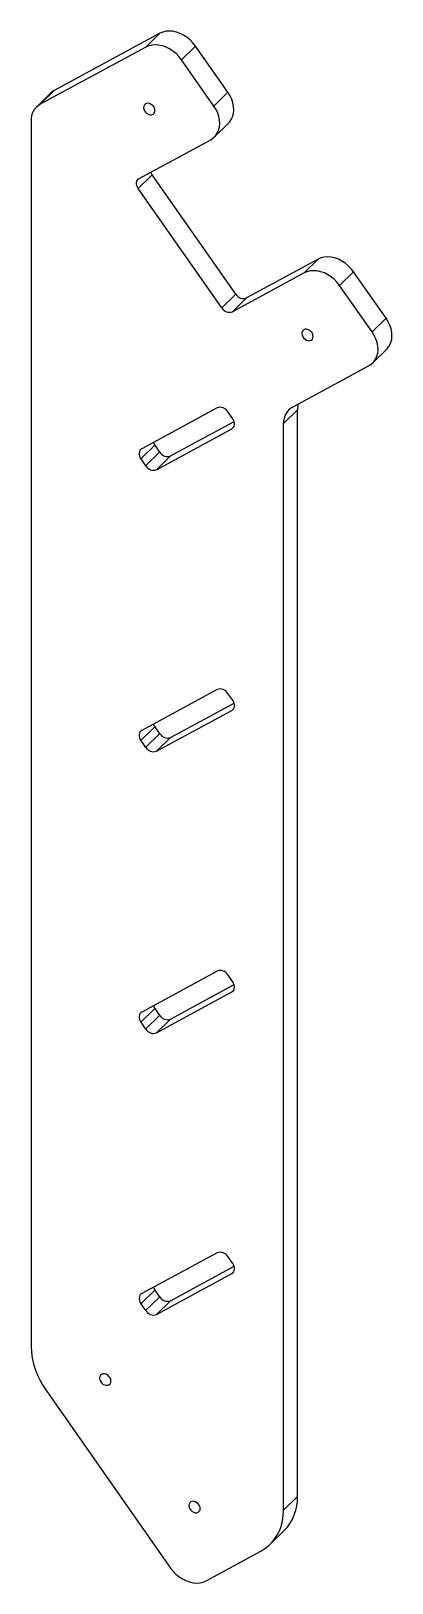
# Model space of a CAD drawing. Header units: millimetres. Extents: x -34641 to -34388, y 7762 to 8848.
import ezdxf

# ---------------------------------------------------------------- set-up
doc = ezdxf.new("R2010")
doc.units = ezdxf.units.MM

msp = doc.modelspace()

# ---------------------------------------------------------------- linework, layer by layer
at = {"color": 7, "linetype": 'Continuous', "lineweight": 25}
for p, q in [((-34550.4, 8846.8), (-34624.5, 8806.7)), ((-34560.2, 8837.2), (-34550.4, 8846.8)), ((-34560.2, 8837.2), (-34634.3, 8797.1)), ((-34535.2, 8828.3), (-34525.4, 8837.9)), ((-34502.7, 8805.5), (-34525.4, 8837.9)), ((-34512.5, 8795.9), (-34535.2, 8828.3)), ((-34627.1, 8804.7), (-34636.9, 8795.2)), ((-34634.3, 8797.1), (-34624.5, 8806.7)), ((-34512.5, 8795.9), (-34502.7, 8805.5)), ((-34640.6, 8785.7), (-34640.6, 7927.5)), ((-34512.1, 8774.3), (-34502.3, 8783.8)), ((-34564.8, 8745.2), (-34514.7, 8772.3)), ((-34565.5, 8738.1), (-34555.7, 8747.7)), ((-34497.1, 8664.1), (-34555.7, 8747.7)), ((-34506.9, 8654.6), (-34565.5, 8738.1)), ((-34439.5, 8688.6), (-34489.6, 8661.5)), ((-34449.3, 8679.1), (-34439.5, 8688.6)), ((-34449.3, 8679.1), (-34499.4, 8651.9)), ((-34424.4, 8670.2), (-34414.6, 8679.7)), ((-34401.6, 8637.7), (-34424.4, 8670.2)), ((-34391.8, 8647.3), (-34414.6, 8679.7)), ((-34506.9, 8654.6), (-34497.1, 8664.1)), ((-34499.4, 8651.9), (-34489.6, 8661.5)), ((-34401.6, 8637.7), (-34391.8, 8647.3)), ((-34401.2, 8616.1), (-34391.4, 8625.6)), ((-34457.4, 8585.1), (-34403.8, 8614.2)), ((-34510.2, 8584.6), (-34563, 8555.9)), ((-34463.7, 8573.7), (-34453.9, 8583.3)), ((-34453.9, 7822.4), (-34453.9, 8583.3)), ((-34543, 8550.9), (-34498.3, 8575.1)), ((-34499.3, 8577), (-34502.7, 8581.9)), ((-34463.7, 7812.9), (-34463.7, 8573.7)), ((-34552.8, 8541.3), (-34499.9, 8570)), ((-34499.9, 8570), (-34498.6, 8571.3)), ((-34563.7, 8548.9), (-34553.9, 8558.4)), ((-34560.3, 8544), (-34550.5, 8553.6)), ((-34553.9, 8558.4), (-34550.5, 8553.6)), ((-34552.8, 8541.3), (-34543, 8550.9)), ((-34563.7, 8548.9), (-34560.3, 8544)), ((-34510.2, 8387.4), (-34563, 8358.8)), ((-34543, 8353.8), (-34498.3, 8377.9)), ((-34499.3, 8379.9), (-34502.7, 8384.7)), ((-34552.8, 8344.2), (-34499.9, 8372.8)), ((-34499.9, 8372.8), (-34498.6, 8374.1)), ((-34563.7, 8351.7), (-34553.9, 8361.3)), ((-34560.3, 8346.9), (-34550.5, 8356.4)), ((-34553.9, 8361.3), (-34550.5, 8356.4)), ((-34563.7, 8351.7), (-34560.3, 8346.9)), ((-34552.8, 8344.2), (-34543, 8353.8)), ((-34510.2, 8190.3), (-34563, 8161.6)), ((-34499.3, 8182.7), (-34502.7, 8187.6)), ((-34552.8, 8147), (-34499.9, 8175.7)), ((-34543, 8156.6), (-34498.3, 8180.8)), ((-34499.9, 8175.7), (-34498.6, 8177)), ((-34563.7, 8154.6), (-34553.9, 8164.1)), ((-34560.3, 8149.7), (-34550.5, 8159.3)), ((-34553.9, 8164.1), (-34550.5, 8159.3)), ((-34563.7, 8154.6), (-34560.3, 8149.7)), ((-34552.8, 8147), (-34543, 8156.6)), ((-34510.2, 7993.1), (-34563, 7964.5)), ((-34499.3, 7985.6), (-34502.7, 7990.4)), ((-34552.8, 7949.9), (-34499.9, 7978.5)), ((-34543, 7959.5), (-34498.3, 7983.6)), ((-34499.9, 7978.5), (-34498.6, 7979.9)), ((-34563.7, 7957.4), (-34553.9, 7967)), ((-34553.9, 7967), (-34550.5, 7962.1)), ((-34563.7, 7957.4), (-34560.3, 7952.6)), ((-34560.3, 7952.6), (-34550.5, 7962.1)), ((-34552.8, 7949.9), (-34543, 7959.5)), ((-34630.3, 7897.1), (-34542.9, 7772.4)), ((-34463.7, 7812.9), (-34453.9, 7822.4)), ((-34473, 7789.1), (-34463.2, 7798.7)), ((-34517.9, 7763.5), (-34479.5, 7784.3))]:
    msp.add_line(p, q, dxfattribs=at)
at = {"color": 7, "linetype": 'Continuous', "lineweight": 25, "flags": 128}
for points in [[(-34525.4, 8837.9), (-34527.2, 8840.1), (-34529.2, 8842.2), (-34531.4, 8844), (-34533.7, 8845.5), (-34536.2, 8846.7), (-34538.7, 8847.6), (-34541.2, 8848.2), (-34543.7, 8848.4), (-34546.1, 8848.2), (-34548.3, 8847.7), (-34550.4, 8846.8)], [(-34535.2, 8828.3), (-34537, 8830.6), (-34539, 8832.6), (-34541.2, 8834.4), (-34543.5, 8836), (-34546, 8837.2), (-34548.5, 8838.1), (-34551, 8838.6), (-34553.5, 8838.8), (-34555.9, 8838.6), (-34558.1, 8838.1), (-34560.2, 8837.2)], [(-34624.5, 8806.7), (-34625.9, 8805.8), (-34627.1, 8804.7)], [(-34502.3, 8783.8), (-34501.5, 8784.6), (-34500.3, 8786.4), (-34499.4, 8788.4), (-34498.8, 8790.7), (-34498.6, 8793.1), (-34498.7, 8795.5), (-34499.2, 8798.1), (-34500, 8800.6), (-34501.2, 8803.1), (-34502.7, 8805.5)], [(-34553.8, 8792.7), (-34553.9, 8793.8), (-34554.4, 8795), (-34555.1, 8796), (-34556.1, 8796.8), (-34557.2, 8797.4), (-34558.3, 8797.8), (-34559.4, 8797.7), (-34560.4, 8797.4), (-34561.1, 8796.8), (-34561.6, 8795.9), (-34561.7, 8794.9), (-34561.6, 8793.7), (-34561.1, 8792.6), (-34560.4, 8791.6), (-34559.4, 8790.7), (-34558.3, 8790.1), (-34557.2, 8789.8), (-34556.1, 8789.8), (-34555.1, 8790.2), (-34554.4, 8790.8), (-34553.9, 8791.7), (-34553.8, 8792.7)], [(-34514.7, 8772.3), (-34512.9, 8773.6), (-34511.3, 8775.1), (-34510.1, 8776.9), (-34509.2, 8778.9), (-34508.6, 8781.1), (-34508.4, 8783.5), (-34508.5, 8786), (-34509, 8788.5), (-34509.8, 8791), (-34511, 8793.5), (-34512.5, 8795.9)], [(-34555.7, 8747.7), (-34556.3, 8748.7), (-34556.6, 8749.6)], [(-34565.5, 8738.1), (-34566.1, 8739.1), (-34566.5, 8740.2), (-34566.7, 8741.2), (-34566.7, 8742.2), (-34566.5, 8743.2), (-34566.1, 8744), (-34565.5, 8744.7), (-34564.8, 8745.2)], [(-34414.6, 8679.7), (-34416.3, 8682), (-34418.3, 8684), (-34420.5, 8685.8), (-34422.9, 8687.3), (-34425.3, 8688.6), (-34427.9, 8689.5), (-34430.4, 8690), (-34432.8, 8690.2), (-34435.2, 8690), (-34437.5, 8689.5), (-34439.5, 8688.6)], [(-34424.4, 8670.2), (-34426.1, 8672.4), (-34428.1, 8674.4), (-34430.3, 8676.3), (-34432.7, 8677.8), (-34435.1, 8679), (-34437.7, 8679.9), (-34440.2, 8680.5), (-34442.6, 8680.6), (-34445, 8680.5), (-34447.3, 8679.9), (-34449.3, 8679.1)], [(-34442.9, 8634.5), (-34443.1, 8635.7), (-34443.5, 8636.8), (-34444.3, 8637.8), (-34445.2, 8638.7), (-34446.3, 8639.3), (-34447.5, 8639.6), (-34448.5, 8639.6), (-34449.5, 8639.2), (-34450.2, 8638.6), (-34450.7, 8637.7), (-34450.9, 8636.7), (-34450.7, 8635.6), (-34450.2, 8634.4), (-34449.5, 8633.4), (-34448.5, 8632.6), (-34447.5, 8631.9), (-34446.3, 8631.6), (-34445.2, 8631.7), (-34444.3, 8632), (-34443.5, 8632.6), (-34443.1, 8633.5), (-34442.9, 8634.5)], [(-34403.8, 8614.2), (-34402, 8615.4), (-34400.5, 8616.9), (-34399.2, 8618.7), (-34398.3, 8620.7), (-34397.7, 8622.9), (-34397.5, 8625.3), (-34397.6, 8627.8), (-34398.1, 8630.3), (-34399, 8632.9), (-34400.2, 8635.3), (-34401.6, 8637.7)], [(-34391.4, 8625.6), (-34390.7, 8626.5), (-34389.4, 8628.3), (-34388.5, 8630.3), (-34387.9, 8632.5), (-34387.7, 8634.9), (-34387.8, 8637.4), (-34388.3, 8639.9), (-34389.2, 8642.4), (-34390.4, 8644.9), (-34391.8, 8647.3)], [(-34499.9, 8570), (-34499.2, 8570.5), (-34498.6, 8571.2), (-34498.3, 8572), (-34498.1, 8572.9), (-34498.1, 8574), (-34498.3, 8575), (-34498.7, 8576), (-34499.3, 8577)], [(-34563, 8555.9), (-34563.8, 8555.4), (-34564.3, 8554.7), (-34564.7, 8553.9), (-34564.9, 8553), (-34564.9, 8552), (-34564.7, 8550.9), (-34564.3, 8549.9), (-34563.7, 8548.9)], [(-34554.8, 8560.4), (-34554.5, 8559.4), (-34553.9, 8558.4)], [(-34499.9, 8372.8), (-34499.2, 8373.3), (-34498.6, 8374), (-34498.3, 8374.9), (-34498.1, 8375.8), (-34498.1, 8376.8), (-34498.3, 8377.8), (-34498.7, 8378.9), (-34499.3, 8379.9)], [(-34563, 8358.8), (-34563.8, 8358.3), (-34564.3, 8357.6), (-34564.7, 8356.8), (-34564.9, 8355.8), (-34564.9, 8354.8), (-34564.7, 8353.8), (-34564.3, 8352.7), (-34563.7, 8351.7)], [(-34554.8, 8363.2), (-34554.5, 8362.3), (-34553.9, 8361.3)], [(-34499.9, 8175.7), (-34499.2, 8176.2), (-34498.6, 8176.9), (-34498.3, 8177.7), (-34498.1, 8178.6), (-34498.1, 8179.7), (-34498.3, 8180.7), (-34498.7, 8181.7), (-34499.3, 8182.7)], [(-34563, 8161.6), (-34563.8, 8161.1), (-34564.3, 8160.4), (-34564.7, 8159.6), (-34564.9, 8158.7), (-34564.9, 8157.7), (-34564.7, 8156.6), (-34564.3, 8155.6), (-34563.7, 8154.6)], [(-34554.8, 8166.1), (-34554.5, 8165.1), (-34553.9, 8164.1)], [(-34499.9, 7978.5), (-34499.2, 7979), (-34498.6, 7979.7), (-34498.3, 7980.6), (-34498.1, 7981.5), (-34498.1, 7982.5), (-34498.3, 7983.5), (-34498.7, 7984.6), (-34499.3, 7985.6)], [(-34563, 7964.5), (-34563.8, 7964), (-34564.3, 7963.3), (-34564.7, 7962.5), (-34564.9, 7961.5), (-34564.9, 7960.5), (-34564.7, 7959.5), (-34564.3, 7958.4), (-34563.7, 7957.4)], [(-34554.8, 7968.9), (-34554.5, 7968), (-34553.9, 7967)], [(-34584.6, 7903.2), (-34584.8, 7904.4), (-34585.2, 7905.5), (-34586, 7906.5), (-34586.9, 7907.4), (-34588, 7908), (-34589.1, 7908.3), (-34590.2, 7908.3), (-34591.2, 7907.9), (-34591.9, 7907.3), (-34592.4, 7906.4), (-34592.6, 7905.4), (-34592.4, 7904.3), (-34591.9, 7903.1), (-34591.2, 7902.1), (-34590.2, 7901.2), (-34589.1, 7900.6), (-34588, 7900.3), (-34586.9, 7900.3), (-34586, 7900.7), (-34585.2, 7901.3), (-34584.8, 7902.2), (-34584.6, 7903.2)], [(-34522.1, 7814), (-34522.2, 7815.1), (-34522.7, 7816.3), (-34523.4, 7817.3), (-34524.4, 7818.1), (-34525.5, 7818.7), (-34526.6, 7819.1), (-34527.7, 7819), (-34528.6, 7818.7), (-34529.4, 7818.1), (-34529.9, 7817.2), (-34530, 7816.2), (-34529.9, 7815), (-34529.4, 7813.9), (-34528.6, 7812.9), (-34527.7, 7812), (-34526.6, 7811.4), (-34525.5, 7811.1), (-34524.4, 7811.1), (-34523.4, 7811.5), (-34522.7, 7812.1), (-34522.2, 7813), (-34522.1, 7814)], [(-34479.5, 7784.3), (-34476.7, 7786.1), (-34474.1, 7788.1), (-34471.7, 7790.4), (-34469.7, 7793), (-34467.9, 7795.9), (-34466.4, 7798.9), (-34465.2, 7802.2), (-34464.4, 7805.6), (-34463.9, 7809.2), (-34463.7, 7812.9)], [(-34542.9, 7772.4), (-34541.1, 7770.2), (-34539.1, 7768.1), (-34536.9, 7766.3), (-34534.6, 7764.8), (-34532.1, 7763.6), (-34529.6, 7762.7), (-34527.1, 7762.1), (-34524.6, 7761.9), (-34522.2, 7762.1), (-34520, 7762.6), (-34517.9, 7763.5)]]:
    msp.add_lwpolyline(points, dxfattribs=at)
at = {"color": 7, "linetype": 'Continuous', "lineweight": 25}
for centre, radius, start, end in [((-34628.1, 8786.2), 12.5, 119.6392, 182.4308), ((-34491.8, 8667.3), 6.18, 210.4215, 290.3289), ((-34501.6, 8657.7), 6.18, 210.4215, 290.3289), ((-34508, 8578.8), 6.18, 30.4215, 110.3289), ((-34451.2, 8574.3), 12.5, 119.6392, 182.4308), ((-34439.1, 8583.4), 14.8, 164.6355, 180.3425), ((-34545.1, 8556.7), 6.18, 210.4215, 290.3289), ((-34554.9, 8547.1), 6.18, 210.4215, 290.3289), ((-34508, 8381.6), 6.18, 30.4215, 110.3289), ((-34545.1, 8359.6), 6.18, 210.4215, 290.3289), ((-34554.9, 8350), 6.18, 210.4215, 290.3289), ((-34508, 8184.5), 6.18, 30.4215, 110.3289), ((-34545.1, 8162.4), 6.18, 210.4215, 290.3289), ((-34554.9, 8152.8), 6.18, 210.4215, 290.3289), ((-34508, 7987.3), 6.18, 30.4215, 110.3289), ((-34545.1, 7965.3), 6.18, 210.4215, 290.3289), ((-34554.9, 7955.7), 6.18, 210.4215, 290.3289), ((-34586.8, 7928.9), 53.8, 181.4898, 216.1445), ((-34486.4, 7821.4), 32.5, 315.5302, 1.7355)]:
    msp.add_arc(centre, radius, start, end, dxfattribs=at)

doc.saveas('drawing.dxf')
